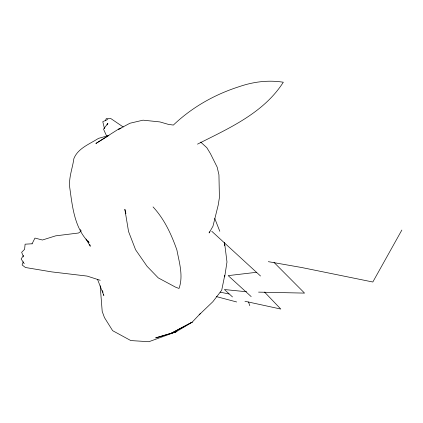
<?xml version="1.0" encoding="UTF-8"?>
<svg xmlns="http://www.w3.org/2000/svg" width="423" height="423" viewBox="0 0 423 423"><rect width="100%" height="100%" fill="white"/><g stroke="black" fill="none" stroke-linecap="round" stroke-linejoin="round"><path stroke-width="0.63" d="M224.687 275.606L221.71 290.204L212.843 301.721L199.17 314.812L192.158 322.173L176.195 331.769L148.901 341.715L130.813 340.573L112.65 330.686L104.46 317.594L102.202 311.423L100.188 285.774M209.406 231.751L209.11 232.983L212.981 226.189L218.215 205.055L219.41 197.578L218.94 174.821L217.168 167.143L210.453 153.665L206.852 147.722L200.698 142.096M23.223 261.842L22.091 264.925L25.422 267.5L51.738 271.894L87.17 276.092L100.198 280.29M105.396 120.83L106.258 118.599L110.662 118.456L123.257 127M32.037 243.897L34.956 238.075L42.437 240.01L55.598 235.86L78.541 233.004L81.11 231.175M107.024 124.938L107.907 123.289L103.529 129.158L106.855 136.597M401.85 230.059L372.816 282.009L301.641 267.51L268.325 261.663M23.45 255.434L21.15 258.976L24.233 263.746M199.17 314.812L200.439 313.438M108.367 135.778L95.878 143.487L118.71 128.994L121.142 128.084M197.493 144.148C228.912 128.28 263.651 113.057 283.31 82.231C268.24 79.825 253.192 81.787 238.836 86.773C214.482 94.588 191.91 107.379 173.367 125.065L168.454 124.399L159.889 121.924L143.043 120.169L129.961 123.236L118.361 129.401L119.55 128.93M107.86 119.45L102.773 121.676L104.507 128.698M108.912 135.445L98.585 138.347L97.311 139.093C88.793 144.412 77.742 148.637 73.861 158.662C72.555 168.275 68.642 177.517 69.716 187.352C72.412 206.667 74.411 228.166 89.052 242.591L87.973 240.962M256.698 272.28L228.182 275.627L251.193 296.613M32.111 243.785L25.105 244.182L24.603 249.327L21.647 252.32L23.566 256.861M258.575 292.129L304.544 293.102L274.025 262.429M246.577 291.759L224.417 289.538L232.486 296.93M220.129 292.15L229.007 293.969M244.965 301.266L280.787 309.049L264.555 292.087M216.327 296.581L236.669 301.969M211.759 231.254L260.531 276.008M153.047 206.916C164.373 219.125 171.431 234.458 176.899 250.019C179.262 262.493 183.519 276.034 179.014 288.465L175.482 287.117L158.25 277.885L147.051 266.3L135.587 249.766L128.544 231.524L124.848 209.29L125.917 213.546M80.402 229.53L81.063 230.646M86.001 239.011L90.279 246.26L89.771 244.436M219.791 231.281L214.752 218.442M97.634 279.645L103.852 295.534L103.513 294.281M248.528 302.017L249.792 305.686M102.493 290.527L103.001 292.404M224.565 242.776L226.982 261.985L224.682 276.912L224.676 275.6M224.428 242.807L224.465 245.435L224.417 242.807M192.158 322.173L171.04 333.361L155.659 337.892L176.195 331.769L171.04 333.361L192.158 322.173"/></g></svg>
